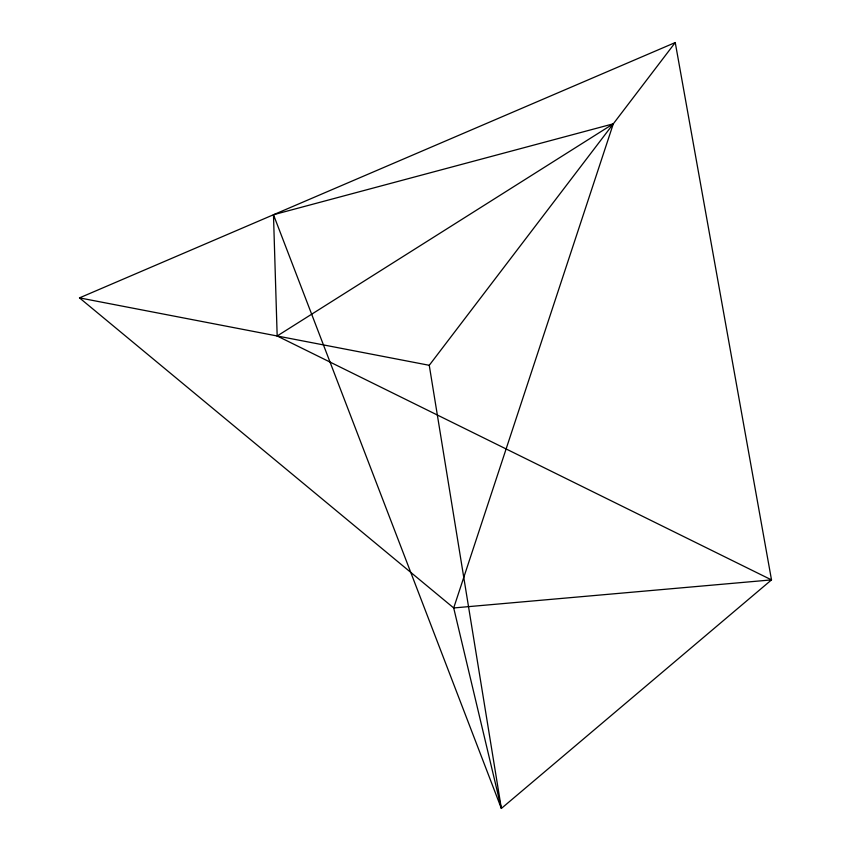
<?xml version="1.0" encoding="UTF-8"?>
<svg xmlns="http://www.w3.org/2000/svg" width="851" height="851" viewBox="0 0 851 851"><rect width="100%" height="100%" fill="white"/><g stroke="black" fill="none" stroke-linecap="round" stroke-linejoin="round"><path stroke-width="1.28" d="M613.305 123.81L453.7 607.954L501.356 808.45L771.506 579.893L675.247 42.55L79.494 297.882L453.7 607.954L771.506 579.893L277.171 335.985L273.479 214.739L613.305 123.81L277.171 335.985M273.479 214.739L501.356 808.45L429.255 365.302L675.247 42.55M79.494 297.882L429.255 365.302"/></g></svg>
